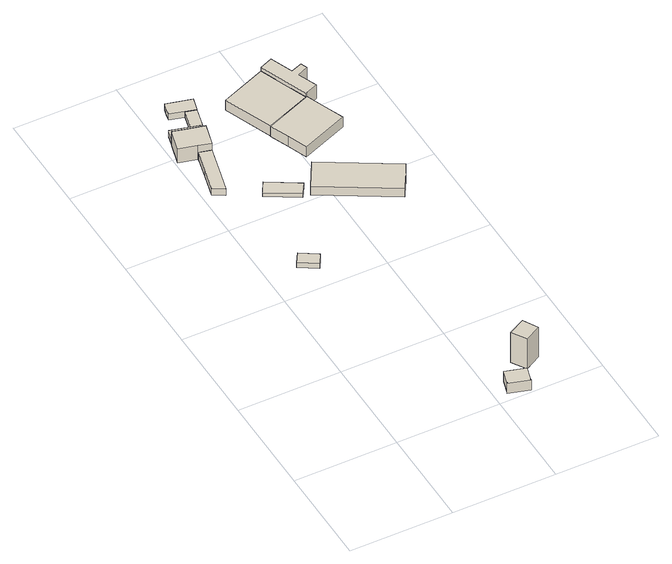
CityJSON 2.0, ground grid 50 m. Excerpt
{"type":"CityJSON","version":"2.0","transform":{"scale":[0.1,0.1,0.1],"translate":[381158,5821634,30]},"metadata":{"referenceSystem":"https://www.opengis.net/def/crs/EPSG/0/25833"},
"CityObjects":{
"building1":{"type":"Building","attributes":{"Gemeindeschluessel":"11000005","BezugspunktDach":"2200","function":"31001_2100","measuredHeight":2.97,"storeysAboveGround":1},"address":[{"country":"Germany","locality":"Berlin","thoroughfareNumber":"14 (3)","thoroughfareName":"Otternbuchtstraße"}],"geometry":[{"type":"Solid","lod":"1","boundaries":[[[[0,1,2,3]],[[4,5,6,7]],[[4,7,3,2]],[[5,4,2,1]],[[6,5,1,0]],[[7,6,0,3]]]]}]},
"building2":{"type":"Building","attributes":{"Gemeindeschluessel":"11000005","BezugspunktDach":"2200","function":"31001_2111","measuredHeight":5.94,"storeysAboveGround":1},"address":[{"country":"Germany","locality":"Berlin","thoroughfareNumber":"10 (4)","thoroughfareName":"Otternbuchtstraße"}],"geometry":[{"type":"Solid","lod":"1","boundaries":[[[[8,9,10,11,12,13,14,15,16,17,18,19]],[[20,21,22,23,24,25,26,27,28,29,30,31]],[[20,31,19,18]],[[21,20,18,17]],[[22,21,17,16]],[[23,22,16,15]],[[24,23,15,14]],[[25,24,14,13]],[[26,25,13,12]],[[27,26,12,11]],[[28,27,11,10]],[[29,28,10,9]],[[30,29,9,8]],[[31,30,8,19]]]]}]},
"building3":{"type":"Building","attributes":{"Gemeindeschluessel":"11000005","BezugspunktDach":"2200","function":"31001_2143","measuredHeight":4.26,"storeysAboveGround":1},"address":[{"country":"Germany","locality":"Berlin","thoroughfareNumber":"18 (1)","thoroughfareName":"Otternbuchtstraße"}],"geometry":[{"type":"Solid","lod":"1","boundaries":[[[[32,33,34,35,36,37,38,39]],[[40,41,42,43,44,45,46,47]],[[40,47,39,38]],[[41,40,38,37]],[[42,41,37,36]],[[43,42,36,35]],[[44,43,35,34]],[[45,44,34,33]],[[46,45,33,32]],[[47,46,32,39]]]]}]},
"building4":{"type":"Building","attributes":{"Gemeindeschluessel":"11000005","BezugspunktDach":"2200","function":"31001_2143","measuredHeight":8.1,"storeysAboveGround":2},"address":[{"country":"Germany","locality":"Berlin","thoroughfareNumber":"18 (3)","thoroughfareName":"Otternbuchtstraße"}],"geometry":[{"type":"Solid","lod":"1","boundaries":[[[[48,49,50,51,52,53]],[[54,55,56,57,58,59]],[[54,59,53,52]],[[55,54,52,51]],[[56,55,51,50]],[[57,56,50,49]],[[58,57,49,48]],[[59,58,48,53]]]]}]},
"building5":{"type":"Building","attributes":{"Gemeindeschluessel":"11000005","BezugspunktDach":"2200","function":"51009_1610","measuredHeight":3.08,"storeysAboveGround":0},"address":[{"country":"Germany","locality":"Berlin"}],"geometry":[{"type":"Solid","lod":"1","boundaries":[[[[60,61,62,63,64]],[[65,66,67,68,69]],[[65,69,64,63]],[[66,65,63,62]],[[67,66,62,61]],[[68,67,61,60]],[[69,68,60,64]]]]}]},
"building6":{"type":"Building","attributes":{"Gemeindeschluessel":"11000005","BezugspunktDach":"2200","function":"31001_2143","measuredHeight":3.33,"storeysAboveGround":1},"address":[{"country":"Germany","locality":"Berlin","thoroughfareNumber":"18A (3)","thoroughfareName":"Otternbuchtstraße"}],"geometry":[{"type":"Solid","lod":"1","boundaries":[[[[70,71,72,61,60]],[[73,74,75,76,77]],[[73,77,60,61]],[[74,73,61,72]],[[75,74,72,71]],[[76,75,71,70]],[[77,76,70,60]]]]}]},
"building7":{"type":"Building","attributes":{"Gemeindeschluessel":"11000005","BezugspunktDach":"2200","function":"51001_9998","measuredHeight":17.39,"storeysAboveGround":0},"address":[{"country":"Germany","locality":"Berlin"}],"geometry":[{"type":"Solid","lod":"1","boundaries":[[[[78,79,80,81]],[[82,83,84,85]],[[82,85,81,80]],[[83,82,80,79]],[[84,83,79,78]],[[85,84,78,81]]]]}]},
"building8":{"type":"Building","attributes":{"Gemeindeschluessel":"11000005","BezugspunktDach":"2200","function":"31001_2463","measuredHeight":2.18,"storeysAboveGround":1},"address":[{"country":"Germany","locality":"Berlin","thoroughfareNumber":"20A (3)","thoroughfareName":"Otternbuchtstraße"}],"geometry":[{"type":"Solid","lod":"1","boundaries":[[[[86,87,88,89]],[[90,91,92,93]],[[90,93,89,88]],[[91,90,88,87]],[[92,91,87,86]],[[93,92,86,89]]]]}]},
"building9":{"type":"Building","attributes":{"Gemeindeschluessel":"11000005","BezugspunktDach":"2200","function":"51009_1610","measuredHeight":3.31,"storeysAboveGround":0},"address":[{"country":"Germany","locality":"Berlin"}],"geometry":[{"type":"Solid","lod":"1","boundaries":[[[[71,94,95,72]],[[96,97,75,74]],[[96,74,72,95]],[[97,96,95,94]],[[75,97,94,71]],[[74,75,71,72]]]]}]},
"building10":{"type":"Building","attributes":{"Gemeindeschluessel":"11000005","BezugspunktDach":"2200","function":"31001_2120","measuredHeight":3.5,"storeysAboveGround":1},"address":[{"country":"Germany","locality":"Berlin","thoroughfareNumber":"18A (2)","thoroughfareName":"Otternbuchtstraße"}],"geometry":[{"type":"Solid","lod":"1","boundaries":[[[[98,99,100,101,102,103]],[[104,105,106,107,108,109]],[[104,109,103,102]],[[105,104,102,101]],[[106,105,101,100]],[[107,106,100,99]],[[108,107,99,98]],[[109,108,98,103]]]]}]},
"building11":{"type":"Building","attributes":{"Gemeindeschluessel":"11000005","BezugspunktDach":"2200","function":"31001_2143","measuredHeight":5.79,"storeysAboveGround":2},"address":[{"country":"Germany","locality":"Berlin","thoroughfareNumber":"20A (4)","thoroughfareName":"Otternbuchtstraße"}],"geometry":[{"type":"Solid","lod":"1","boundaries":[[[[110,111,112,113,114,115,116,117]],[[118,119,120,121,122,123,124,125]],[[118,125,117,116]],[[119,118,116,115]],[[120,119,115,114]],[[121,120,114,113]],[[122,121,113,112]],[[123,122,112,111]],[[124,123,111,110]],[[125,124,110,117]]]]}]},
"building12":{"type":"Building","attributes":{"Gemeindeschluessel":"11000005","BezugspunktDach":"2200","function":"31001_2120","measuredHeight":6.83,"storeysAboveGround":1},"address":[{"country":"Germany","locality":"Berlin","thoroughfareNumber":"20A (1)","thoroughfareName":"Otternbuchtstraße"}],"geometry":[{"type":"Solid","lod":"1","boundaries":[[[[126,127,128,129,130]],[[131,132,133,134,135]],[[131,135,130,129]],[[132,131,129,128]],[[133,132,128,127]],[[134,133,127,126]],[[135,134,126,130]]]]}]},
"building13":{"type":"Building","attributes":{"Gemeindeschluessel":"11000005","BezugspunktDach":"2200","function":"31001_2120","measuredHeight":6.7,"storeysAboveGround":1},"address":[{"country":"Germany","locality":"Berlin","thoroughfareNumber":"20A (2)","thoroughfareName":"Otternbuchtstraße"}],"geometry":[{"type":"Solid","lod":"1","boundaries":[[[[136,137,138,139,140,141]],[[142,143,144,145,146,147]],[[142,147,141,140]],[[143,142,140,139]],[[144,143,139,138]],[[145,144,138,137]],[[146,145,137,136]],[[147,146,136,141]]]]}]},
"building14":{"type":"Building","attributes":{"Gemeindeschluessel":"11000005","BezugspunktDach":"2200","function":"31001_2120","measuredHeight":8.05,"storeysAboveGround":2},"address":[{"country":"Germany","locality":"Berlin","thoroughfareNumber":"20A","thoroughfareName":"Otternbuchtstraße"}],"geometry":[{"type":"Solid","lod":"1","boundaries":[[[[148,149,150,151,152,153,154,155,156]],[[157,158,159,160,161,162,163,164,165]],[[157,165,156,155]],[[158,157,155,154]],[[159,158,154,153]],[[160,159,153,152]],[[161,160,152,151]],[[162,161,151,150]],[[163,162,150,149]],[[164,163,149,148]],[[165,164,148,156]]]]}]}
},
"vertices":[
[227,1104,39],[259,1155,39],[175,1208,39],[143,1157,39],[175,1208,9],[259,1155,9],[227,1104,9],[143,1157,9],
[654,2,75],[655,6,75],[653,6,75],[653,8,75],[654,8,75],[675,77,75],[576,106,75],[556,37,75],[557,37,75],[557,35,75],[554,36,75],[553,32,75],[554,36,16],[557,35,16],[557,37,16],[556,37,16],[576,106,16],[675,77,16],[654,8,16],[653,8,16],[653,6,16],[655,6,16],[654,2,16],[553,32,16],
[92,1692,52],[123,1812,52],[149,1914,52],[154,1932,52],[95,1948,52],[93,1938,52],[67,1836,52],[38,1724,52],[67,1836,12],[93,1938,12],[95,1948,12],[154,1932,12],[149,1914,12],[123,1812,12],[92,1692,12],[38,1724,12],
[95,1948,92],[154,1932,92],[183,2041,92],[92,2064,92],[37,2079,92],[8,1970,92],[37,2079,11],[92,2064,11],[183,2041,11],[154,1932,11],[95,1948,11],[8,1970,11],
[92,2064,45],[106,2121,45],[52,2135,45],[50,2129,45],[37,2079,45],[50,2129,14],[52,2135,14],[106,2121,14],[92,2064,14],[37,2079,14],
[183,2041,45],[197,2096,45],[146,2110,45],[106,2121,12],[146,2110,12],[197,2096,12],[183,2041,12],[92,2064,12],
[708,137,179],[785,178,179],[745,249,179],[665,206,179],[745,249,5],[785,178,5],[708,137,5],[665,206,5],
[375,1526,33],[410,1583,33],[260,1673,33],[225,1614,33],[260,1673,11],[410,1583,11],[375,1526,11],[225,1614,11],
[221,2190,45],[170,2203,45],[170,2203,12],[221,2190,12],
[170,2203,48],[221,2190,48],[238,2254,48],[115,2286,48],[108,2257,48],[100,2222,48],[108,2257,13],[115,2286,13],[238,2254,13],[221,2190,13],[170,2203,13],[100,2222,13],
[760,1322,59],[798,1388,59],[801,1392,59],[808,1405,59],[837,1455,59],[489,1659,59],[450,1592,59],[411,1526,59],[450,1592,9],[489,1659,9],[837,1455,9],[808,1405,9],[801,1392,9],[798,1388,9],[760,1322,9],[411,1526,9],
[436,1929,68],[655,2016,68],[610,2133,68],[564,2250,68],[344,2163,68],[564,2250,11],[610,2133,11],[655,2016,11],[436,1929,11],[344,2163,11],
[473,1836,67],[509,1743,67],[735,1833,67],[699,1925,67],[662,2018,67],[436,1929,67],[662,2018,9],[699,1925,9],[735,1833,9],[509,1743,9],[473,1836,9],[436,1929,9],
[655,2016,90],[662,2018,90],[720,2041,90],[683,2133,90],[737,2155,90],[724,2187,90],[670,2167,90],[627,2275,90],[564,2250,90],[627,2275,10],[670,2167,10],[724,2187,10],[737,2155,10],[683,2133,10],[720,2041,10],[662,2018,10],[655,2016,10],[564,2250,10]
]}
